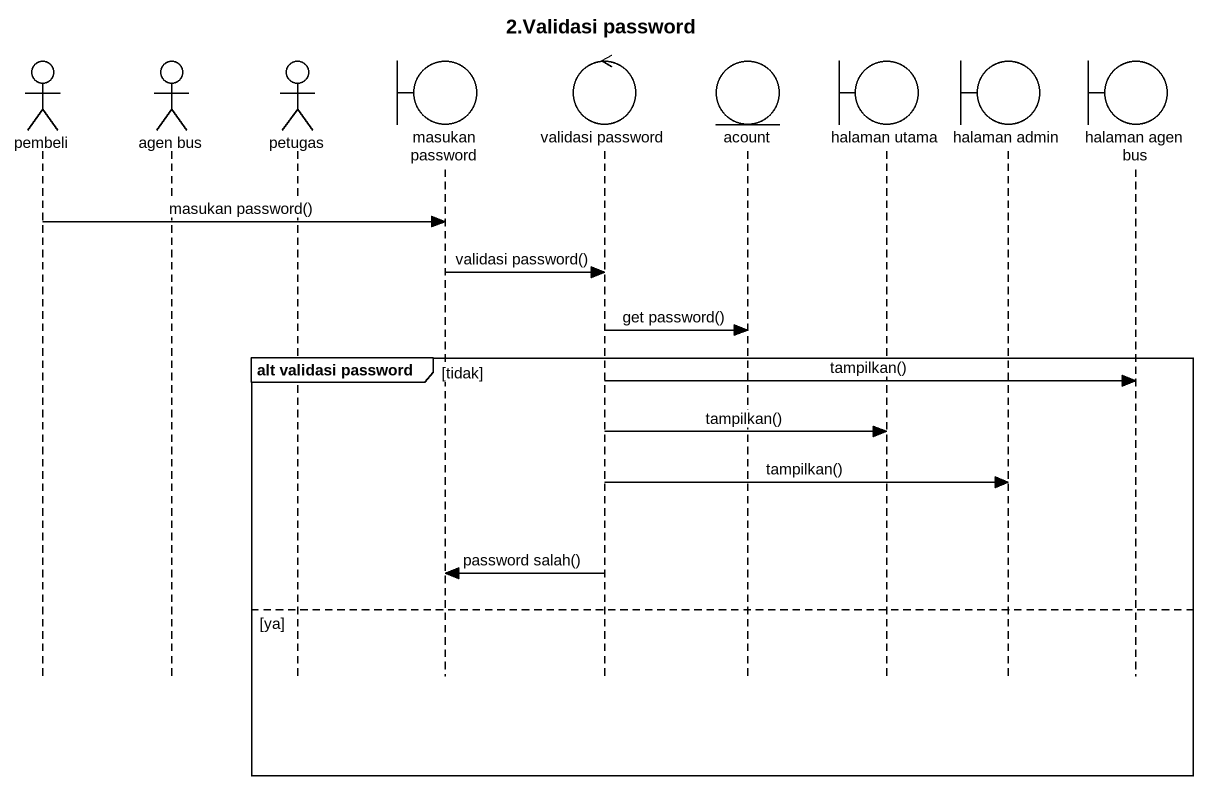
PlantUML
@startuml
title 2.Validasi password
hide footbox
actor pembeli
actor "agen bus" as agen_bus
actor petugas
boundary "masukan password" as masukan_password
control "validasi password" as validasi_password
entity acount
boundary "halaman utama" as halaman_utama
boundary "halaman admin" as halaman_admin
boundary "halaman agen bus" as halaman_agen_bus

pembeli -> masukan_password : masukan password()
masukan_password -> validasi_password : validasi password()
validasi_password -> acount : get password()
group alt validasi password [tidak]
  validasi_password -> halaman_agen_bus : tampilkan()
  validasi_password -> halaman_utama : tampilkan()
  validasi_password -> halaman_admin : tampilkan()
  validasi_password -> masukan_password : password salah()
else ya
end
@enduml
